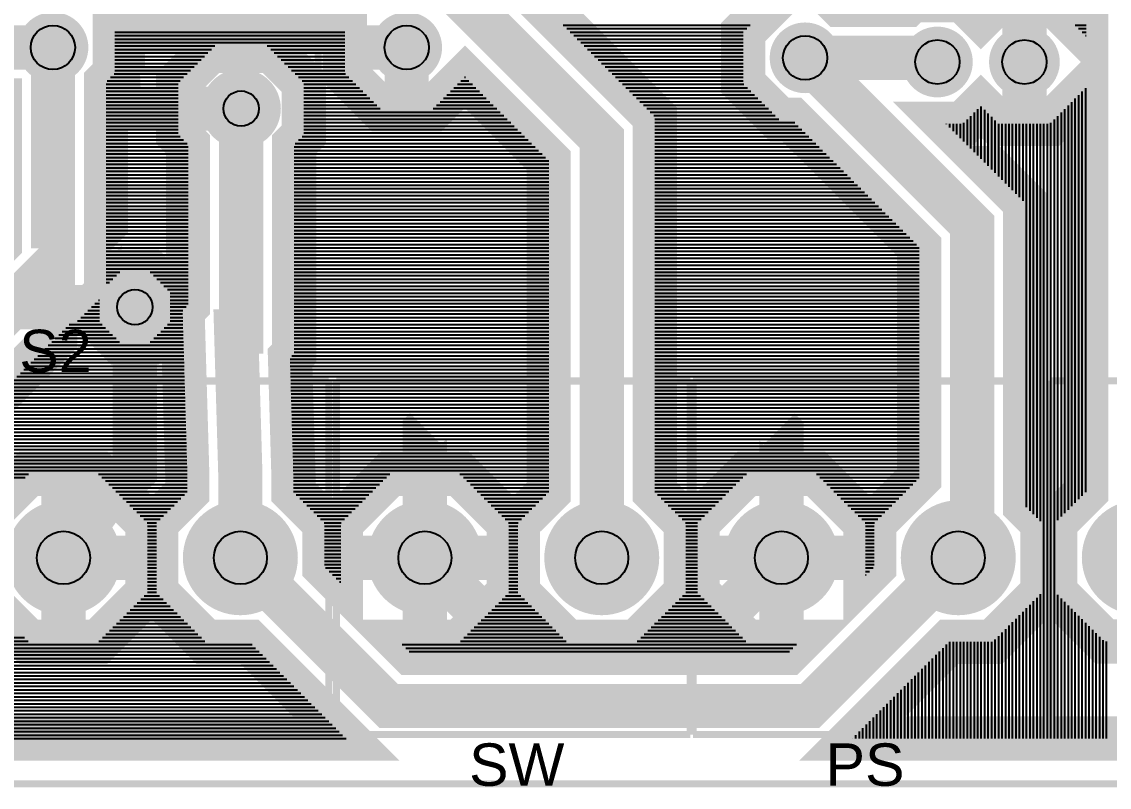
# Model space of a CAD drawing. Header units: centimetres. Extents: x -9.9 to 7.2, y -11.4 to -3.5.
# Drawn here: x 1.27 to 4.394, y -11.4 to -9.2 of the extents above; entities that cross this region are included whole.
import ezdxf

# ---------------------------------------------------------------- set-up
doc = ezdxf.new("R2010")
doc.units = ezdxf.units.CM
doc.layers.get('0').update_dxf_attribs({"linetype": 'CONTINUOUS'})

# ---------------------------------------------------------------- blocks, each defined once
blk = doc.blocks.new('EPAD')
at = {"const_width": 0.5}
blk.add_lwpolyline([(-0.25, 0, 1), (0.25, 0, 1)], format="xyb", close=True, dxfattribs=at)

msp = doc.modelspace()

# ---------------------------------------------------------------- linework, layer by layer
for points, const_width in [([(-2.25, -6.25), (-1.148277, -7.351723), (-0.998466, -7.351723), (0.416217, -8.766406), (0.416217, -9.266413), (1.170134, -10.02033), (1.59512, -10.02033)], 0.127), ([(2.936, -10.740701), (2.936, -9.536), (2.47263, -9.07263), (0.968551, -9.07263), (-0.025362, -8.078717), (-0.577537, -8.078717)], 0.127), ([(4.327601, -8.373845), (4.327601, -9.242155), (4.223647, -9.138201), (4.076353, -9.138201), (4.025, -9.189554), (3.973647, -9.138201), (3.826353, -9.138201), (3.812953, -9.151601), (3.619047, -9.151601), (3.593647, -9.126201)], 0.127), ([(1.514224, -8.47652), (1.55, -9.45), (1.9, -9.45)], 0.127), ([(1.034399, -10.441826), (1.408847, -10.067378), (1.422847, -10.067378), (1.49352, -9.996705), (1.49352, -10.062414), (1.553036, -10.12193), (1.637204, -10.12193), (1.69672, -10.062414), (1.69672, -9.978246), (1.637204, -9.91873), (1.553036, -9.91873), (1.512121, -9.959645), (1.512121, -9.373325), (1.537521, -9.347925), (1.537521, -9.225029), (2.197923, -9.225029), (2.197923, -9.347925), (2.302075, -9.452077), (2.449369, -9.452077), (2.542961, -9.358485), (2.783601, -9.599125), (2.783601, -10.551852), (2.694701, -10.640752), (2.694701, -10.84065), (2.836051, -10.982), (3.035949, -10.982), (3.177299, -10.84065), (3.177299, -10.640752), (3.088399, -10.551852), (3.088399, -9.472875), (2.535755, -8.920231)], 0.127), ([(1.359722, -9.274278), (0.896986, -9.274278), (0.607354, -8.984646)], 0.127), ([(3.446353, -9.126201), (3.342201, -9.230353), (3.342201, -9.377647), (3.446353, -9.481799), (3.482275, -9.481799), (3.847601, -9.847125), (3.847601, -10.511852), (3.718701, -10.640752), (3.718701, -10.766476), (3.693299, -10.791878), (3.693299, -10.640752), (3.551949, -10.499402), (3.352051, -10.499402), (3.210701, -10.640752), (3.210701, -10.84065), (3.352051, -10.982), (3.503177, -10.982), (3.470971, -11.014206), (2.387029, -11.014206), (2.354823, -10.982), (2.527949, -10.982), (2.669299, -10.84065), (2.669299, -10.640752), (2.527949, -10.499402), (2.328051, -10.499402), (2.186701, -10.640752), (2.186701, -10.813878), (2.139299, -10.766476), (2.139299, -10.640752), (2.050399, -10.551852), (2.050399, -10.500502), (2.040644, -10.165581), (2.052399, -10.153826), (2.052399, -9.552639), (2.080339, -9.524699), (2.080339, -9.375301), (1.974699, -9.269661), (1.825301, -9.269661), (1.719661, -9.375301), (1.719661, -9.524699), (1.747601, -9.552639), (1.747601, -10.014458), (1.73179, -10.030736), (1.745601, -10.504905), (1.745601, -10.551852), (1.656701, -10.640752), (1.656701, -10.84065), (1.798051, -10.982), (1.923775, -10.982), (2.201775, -11.26), (-9.74, -11.26)], 0.127), ([(4.15, -9.138201), (4.15, -9.316)], 0.127), ([(1.359722, -9.274278), (1.359722, -9.914979), (1.345722, -9.914979), (0.882, -10.378701), (0.882, -10.740701)], 0.127), ([(1.613722, -9.337778), (2.121722, -9.337778), (2.121722, -9.210778), (1.613722, -9.210778), (1.613722, -9.337778)], 0.02032), ([(1.613722, -9.337778), (2.121722, -9.337778), (2.121722, -9.210778), (1.613722, -9.210778), (1.613722, -9.337778)], 0.02032), ([(2.197923, -9.274278), (2.375722, -9.274278)], 0.127), ([(2.375722, -9.452077), (2.375722, -9.274278)], 0.127), ([(3.52, -9.304), (4, -9.784), (4, -10.700701), (3.96, -10.740701)], 0.127), ([(3.9, -9.316), (3.888, -9.304), (3.52, -9.304)], 0.127), ([(6.96, -11.26), (3.656225, -11.26), (3.934225, -10.982), (4.059949, -10.982), (4.201299, -10.84065), (4.201299, -10.640752), (4.152399, -10.591852), (4.152399, -9.720875), (3.925323, -9.493799), (3.973647, -9.493799), (4.025, -9.442446), (4.076353, -9.493799), (4.223647, -9.493799), (4.327601, -9.389845), (4.327601, -10.551151), (4.238701, -10.640051), (4.238701, -10.839949), (4.380051, -10.981299), (4.579949, -10.981299)], 0.127), ([(1.486722, -9.274278), (1.613722, -9.274278)], 0.02032), ([(1.486722, -9.274278), (1.613722, -9.274278)], 0.02032), ([(2.121722, -9.274278), (2.248722, -9.274278)], 0.02032), ([(2.121722, -9.274278), (2.248722, -9.274278)], 0.02032), ([(4.15, -9.493799), (4.15, -9.316)], 0.127), ([(0.833861, -9.426677), (1.207323, -9.426677), (1.207323, -9.837854), (0.729601, -10.315576)], 0.127), ([(1.9, -9.45), (1.9, -10.090701), (1.886, -10.090701), (1.898, -10.502701), (1.898, -10.740701)], 0.127), ([(1.59512, -10.02033), (1.59512, -10.491891), (1.49871, -10.588301), (1.39, -10.740701)], 0.127), ([(2.152, -10.232701), (0.628, -10.232701)], 0.02032), ([(2.152, -10.232701), (0.628, -10.232701)], 0.02032), ([(2.152, -10.232701), (2.152, -11.248701)], 0.02032), ([(2.152, -10.232701), (2.152, -11.248701)], 0.02032), ([(2.174, -11.248701), (2.174, -10.232701)], 0.02032), ([(3.19, -10.232701), (2.174, -10.232701)], 0.02032), ([(2.174, -11.248701), (2.174, -10.232701)], 0.02032), ([(3.19, -10.232701), (2.174, -10.232701)], 0.02032), ([(3.19, -11.248701), (3.19, -10.232701)], 0.02032), ([(3.19, -11.248701), (3.19, -10.232701)], 0.02032), ([(3.198, -11.248701), (3.198, -10.232701)], 0.02032), ([(4.214, -10.232701), (3.198, -10.232701)], 0.02032), ([(3.198, -11.248701), (3.198, -10.232701)], 0.02032), ([(4.214, -10.232701), (3.198, -10.232701)], 0.02032), ([(4.214, -11.248701), (4.214, -10.232701)], 0.02032), ([(4.214, -11.248701), (4.214, -10.232701)], 0.02032), ([(4.226, -10.232), (4.226, -11.248)], 0.02032), ([(4.226, -10.232), (5.242, -10.232)], 0.02032), ([(4.226, -10.232), (4.226, -11.248)], 0.02032), ([(4.226, -10.232), (5.242, -10.232)], 0.02032), ([(2.428, -10.740701), (2.428, -10.372), (2.43, -10.37)], 0.127), ([(2.428, -10.740701), (2.687401, -11.000102), (3.192599, -11.000102), (3.452, -10.740701), (3.452, -10.377481), (3.44542, -10.370901)], 0.127), ([(1.290051, -10.982), (1.489949, -10.982), (1.631299, -10.84065), (1.631299, -10.640752), (1.489949, -10.499402), (1.290051, -10.499402), (1.148701, -10.640752), (1.148701, -10.84065), (1.290051, -10.982)], 0.127), ([(1.39, -10.499402), (1.39, -10.740701)], 0.127), ([(2.428, -10.499402), (2.428, -10.740701)], 0.127), ([(3.452, -10.499402), (3.452, -10.740701)], 0.127), ([(1.148701, -10.740701), (1.39, -10.740701)], 0.127), ([(1.631299, -10.740701), (1.39, -10.740701)], 0.127), ([(1.39, -10.982), (1.39, -10.740701)], 0.127), ([(1.898, -10.740701), (2.323904, -11.166605), (3.534096, -11.166605), (3.96, -10.740701)], 0.127), ([(2.186701, -10.740701), (2.428, -10.740701)], 0.127), ([(2.669299, -10.740701), (2.428, -10.740701)], 0.127), ([(2.428, -10.982), (2.428, -10.740701)], 0.127), ([(3.210701, -10.740701), (3.452, -10.740701)], 0.127), ([(3.693299, -10.740701), (3.452, -10.740701)], 0.127), ([(3.452, -10.982), (3.452, -10.740701)], 0.127), ([(0.628, -11.248701), (2.152, -11.248701)], 0.02032), ([(0.628, -11.248701), (2.152, -11.248701)], 0.02032), ([(3.19, -11.248701), (2.174, -11.248701)], 0.02032), ([(3.19, -11.248701), (2.174, -11.248701)], 0.02032), ([(4.214, -11.248701), (3.198, -11.248701)], 0.02032), ([(4.214, -11.248701), (3.198, -11.248701)], 0.02032), ([(4.226, -11.248), (5.242, -11.248)], 0.02032), ([(4.226, -11.248), (5.242, -11.248)], 0.02032), ([(-9.69, -11.39), (6.99, -11.39)], 0.02032), ([(-9.69, -11.39), (6.99, -11.39)], 0.02032)]:
    msp.add_lwpolyline(points, dxfattribs=dict(const_width=const_width))
for points in [[(2.825524, -9.21), (3.362554, -9.21)], [(4.295446, -9.21), (4.327601, -9.21)], [(1.537521, -9.23), (2.197923, -9.23)], [(1.537521, -9.24), (2.197923, -9.24)], [(2.835524, -9.22), (3.352554, -9.22)], [(2.845524, -9.23), (3.342554, -9.23)], [(2.855524, -9.24), (3.342201, -9.24)], [(4.305446, -9.22), (4.327601, -9.22)], [(4.315446, -9.23), (4.327601, -9.23)], [(4.325446, -9.24), (4.327601, -9.24)], [(1.537521, -9.25), (2.197923, -9.25)], [(1.537521, -9.26), (2.197923, -9.26)], [(1.537521, -9.27), (1.824962, -9.27)], [(1.975038, -9.27), (2.197923, -9.27)], [(2.865524, -9.25), (3.342201, -9.25)], [(2.875524, -9.26), (3.342201, -9.26)], [(2.885524, -9.27), (3.342201, -9.27)], [(1.537521, -9.28), (1.814962, -9.28)], [(1.537521, -9.29), (1.804962, -9.29)], [(1.537521, -9.3), (1.794962, -9.3)], [(1.985038, -9.28), (2.197923, -9.28)], [(1.995038, -9.29), (2.197923, -9.29)], [(2.005038, -9.3), (2.197923, -9.3)], [(2.895524, -9.28), (3.342201, -9.28)], [(2.905524, -9.29), (3.342201, -9.29)], [(2.915524, -9.3), (3.342201, -9.3)], [(1.537521, -9.31), (1.784962, -9.31)], [(1.537521, -9.32), (1.774962, -9.32)], [(1.537521, -9.33), (1.764962, -9.33)], [(2.015038, -9.31), (2.197923, -9.31)], [(2.025038, -9.32), (2.197923, -9.32)], [(2.035038, -9.33), (2.197923, -9.33)], [(2.925524, -9.31), (3.342201, -9.31)], [(2.935524, -9.32), (3.342201, -9.32)], [(2.945524, -9.33), (3.342201, -9.33)], [(1.515446, -9.37), (1.724962, -9.37)], [(1.525446, -9.36), (1.734962, -9.36)], [(1.535446, -9.35), (1.744962, -9.35)], [(1.537521, -9.34), (1.754962, -9.34)], [(2.045038, -9.34), (2.197923, -9.34)], [(2.055038, -9.35), (2.199998, -9.35)], [(2.065038, -9.36), (2.209998, -9.36)], [(2.075038, -9.37), (2.219998, -9.37)], [(2.531446, -9.37), (2.554476, -9.37)], [(2.541446, -9.36), (2.544476, -9.36)], [(2.955524, -9.34), (3.342201, -9.34)], [(2.965524, -9.35), (3.342201, -9.35)], [(2.975524, -9.36), (3.342201, -9.36)], [(2.985524, -9.37), (3.342201, -9.37)], [(1.512121, -9.38), (1.719661, -9.38)], [(1.512121, -9.39), (1.719661, -9.39)], [(1.512121, -9.4), (1.719661, -9.4)], [(2.080339, -9.38), (2.229998, -9.38)], [(2.080339, -9.39), (2.239998, -9.39)], [(2.080339, -9.4), (2.249998, -9.4)], [(2.501446, -9.4), (2.584476, -9.4)], [(2.511446, -9.39), (2.574476, -9.39)], [(2.521446, -9.38), (2.564476, -9.38)], [(2.995524, -9.38), (3.344554, -9.38)], [(3.005524, -9.39), (3.354554, -9.39)], [(3.015524, -9.4), (3.364554, -9.4)], [(4.316225, -10.562527), (4.316225, -9.401221)], [(4.326225, -10.552527), (4.326225, -9.391221)], [(1.512121, -9.41), (1.719661, -9.41)], [(1.512121, -9.42), (1.719661, -9.42)], [(1.512121, -9.43), (1.719661, -9.43)], [(2.080339, -9.41), (2.259998, -9.41)], [(2.080339, -9.42), (2.269998, -9.42)], [(2.080339, -9.43), (2.279998, -9.43)], [(2.471446, -9.43), (2.614476, -9.43)], [(2.481446, -9.42), (2.604476, -9.42)], [(2.491446, -9.41), (2.594476, -9.41)], [(3.025524, -9.41), (3.374554, -9.41)], [(3.035524, -9.42), (3.384554, -9.42)], [(3.045524, -9.43), (3.394554, -9.43)], [(4.286225, -10.592527), (4.286225, -9.431221)], [(4.296225, -10.582527), (4.296225, -9.421221)], [(4.306225, -10.572527), (4.306225, -9.411221)], [(1.512121, -9.44), (1.719661, -9.44)], [(1.512121, -9.45), (1.719661, -9.45)], [(1.512121, -9.46), (1.719661, -9.46)], [(2.080339, -9.44), (2.289998, -9.44)], [(2.080339, -9.45), (2.299998, -9.45)], [(2.080339, -9.46), (2.644476, -9.46)], [(2.451446, -9.45), (2.634476, -9.45)], [(2.461446, -9.44), (2.624476, -9.44)], [(3.055524, -9.44), (3.404554, -9.44)], [(3.065524, -9.45), (3.414554, -9.45)], [(3.075524, -9.46), (3.424554, -9.46)], [(4.006225, -9.574701), (4.006225, -9.461221)], [(4.016225, -9.584701), (4.016225, -9.451221)], [(4.026225, -9.594701), (4.026225, -9.443671)], [(4.036225, -9.604701), (4.036225, -9.453671)], [(4.046225, -9.614701), (4.046225, -9.463671)], [(4.256225, -10.622527), (4.256225, -9.461221)], [(4.266225, -10.612527), (4.266225, -9.451221)], [(4.276225, -10.602527), (4.276225, -9.441221)], [(1.512121, -9.47), (1.719661, -9.47)], [(1.512121, -9.48), (1.719661, -9.48)], [(1.512121, -9.49), (1.719661, -9.49)], [(2.080339, -9.47), (2.654476, -9.47)], [(2.080339, -9.48), (2.664476, -9.48)], [(2.080339, -9.49), (2.674476, -9.49)], [(3.085524, -9.47), (3.434554, -9.47)], [(3.088399, -9.48), (3.444554, -9.48)], [(3.088399, -9.49), (3.490476, -9.49)], [(3.926225, -9.494701), (3.926225, -9.493799)], [(3.936225, -9.504701), (3.936225, -9.493799)], [(3.946225, -9.514701), (3.946225, -9.493799)], [(3.956225, -9.524701), (3.956225, -9.493799)], [(3.966225, -9.534701), (3.966225, -9.493799)], [(3.976225, -9.544701), (3.976225, -9.491221)], [(3.986225, -9.554701), (3.986225, -9.481221)], [(3.996225, -9.564701), (3.996225, -9.471221)], [(4.056225, -9.624701), (4.056225, -9.473671)], [(4.066225, -9.634701), (4.066225, -9.483671)], [(4.076225, -9.644701), (4.076225, -9.493671)], [(4.086225, -9.654701), (4.086225, -9.493799)], [(4.096225, -9.664701), (4.096225, -9.493799)], [(4.106225, -9.674701), (4.106225, -9.493799)], [(4.116225, -9.684701), (4.116225, -9.493799)], [(4.126225, -9.694701), (4.126225, -9.493799)], [(4.136225, -9.704701), (4.136225, -9.493799)], [(4.146225, -9.714701), (4.146225, -9.493799)], [(4.156225, -10.595678), (4.156225, -9.493799)], [(4.166225, -10.605678), (4.166225, -9.493799)], [(4.176225, -10.615678), (4.176225, -9.493799)], [(4.186225, -10.625678), (4.186225, -9.493799)], [(4.196225, -10.635678), (4.196225, -9.493799)], [(4.206225, -11.26), (4.206225, -9.493799)], [(4.216225, -11.26), (4.216225, -9.493799)], [(4.226225, -11.26), (4.226225, -9.491221)], [(4.236225, -11.26), (4.236225, -9.481221)], [(4.246225, -10.632527), (4.246225, -9.471221)], [(1.512121, -9.5), (1.719661, -9.5)], [(1.512121, -9.51), (1.719661, -9.51)], [(1.512121, -9.52), (1.719661, -9.52)], [(2.080339, -9.5), (2.684476, -9.5)], [(2.080339, -9.51), (2.694476, -9.51)], [(2.080339, -9.52), (2.704476, -9.52)], [(3.088399, -9.5), (3.500476, -9.5)], [(3.088399, -9.51), (3.510476, -9.51)], [(3.088399, -9.52), (3.520476, -9.52)], [(1.512121, -9.53), (1.724962, -9.53)], [(1.512121, -9.54), (1.734962, -9.54)], [(1.512121, -9.55), (1.744962, -9.55)], [(2.055038, -9.55), (2.734476, -9.55)], [(2.065038, -9.54), (2.724476, -9.54)], [(2.075038, -9.53), (2.714476, -9.53)], [(3.088399, -9.53), (3.530476, -9.53)], [(3.088399, -9.54), (3.540476, -9.54)], [(3.088399, -9.55), (3.550476, -9.55)], [(1.512121, -9.56), (1.747601, -9.56)], [(1.512121, -9.57), (1.747601, -9.57)], [(1.512121, -9.58), (1.747601, -9.58)], [(2.052399, -9.56), (2.744476, -9.56)], [(2.052399, -9.57), (2.754476, -9.57)], [(2.052399, -9.58), (2.764476, -9.58)], [(3.088399, -9.56), (3.560476, -9.56)], [(3.088399, -9.57), (3.570476, -9.57)], [(3.088399, -9.58), (3.580476, -9.58)], [(1.512121, -9.59), (1.747601, -9.59)], [(1.512121, -9.6), (1.747601, -9.6)], [(1.512121, -9.61), (1.747601, -9.61)], [(1.512121, -9.62), (1.747601, -9.62)], [(2.052399, -9.59), (2.774476, -9.59)], [(2.052399, -9.6), (2.783601, -9.6)], [(2.052399, -9.61), (2.783601, -9.61)], [(2.052399, -9.62), (2.783601, -9.62)], [(3.088399, -9.59), (3.590476, -9.59)], [(3.088399, -9.6), (3.600476, -9.6)], [(3.088399, -9.61), (3.610476, -9.61)], [(3.088399, -9.62), (3.620476, -9.62)], [(1.512121, -9.63), (1.747601, -9.63)], [(1.512121, -9.64), (1.747601, -9.64)], [(1.512121, -9.65), (1.747601, -9.65)], [(2.052399, -9.63), (2.783601, -9.63)], [(2.052399, -9.64), (2.783601, -9.64)], [(2.052399, -9.65), (2.783601, -9.65)], [(3.088399, -9.63), (3.630476, -9.63)], [(3.088399, -9.64), (3.640476, -9.64)], [(3.088399, -9.65), (3.650476, -9.65)], [(1.512121, -9.66), (1.747601, -9.66)], [(1.512121, -9.67), (1.747601, -9.67)], [(1.512121, -9.68), (1.747601, -9.68)], [(2.052399, -9.66), (2.783601, -9.66)], [(2.052399, -9.67), (2.783601, -9.67)], [(2.052399, -9.68), (2.783601, -9.68)], [(3.088399, -9.66), (3.660476, -9.66)], [(3.088399, -9.67), (3.670476, -9.67)], [(3.088399, -9.68), (3.680476, -9.68)], [(1.512121, -9.69), (1.747601, -9.69)], [(1.512121, -9.7), (1.747601, -9.7)], [(1.512121, -9.71), (1.747601, -9.71)], [(2.052399, -9.69), (2.783601, -9.69)], [(2.052399, -9.7), (2.783601, -9.7)], [(2.052399, -9.71), (2.783601, -9.71)], [(3.088399, -9.69), (3.690476, -9.69)], [(3.088399, -9.7), (3.700476, -9.7)], [(3.088399, -9.71), (3.710476, -9.71)], [(1.512121, -9.72), (1.747601, -9.72)], [(1.512121, -9.73), (1.747601, -9.73)], [(1.512121, -9.74), (1.747601, -9.74)], [(2.052399, -9.72), (2.783601, -9.72)], [(2.052399, -9.73), (2.783601, -9.73)], [(2.052399, -9.74), (2.783601, -9.74)], [(3.088399, -9.72), (3.720476, -9.72)], [(3.088399, -9.73), (3.730476, -9.73)], [(3.088399, -9.74), (3.740476, -9.74)], [(1.512121, -9.75), (1.747601, -9.75)], [(1.512121, -9.76), (1.747601, -9.76)], [(1.512121, -9.77), (1.747601, -9.77)], [(2.052399, -9.75), (2.783601, -9.75)], [(2.052399, -9.76), (2.783601, -9.76)], [(2.052399, -9.77), (2.783601, -9.77)], [(3.088399, -9.75), (3.750476, -9.75)], [(3.088399, -9.76), (3.760476, -9.76)], [(3.088399, -9.77), (3.770476, -9.77)], [(1.512121, -9.78), (1.747601, -9.78)], [(1.512121, -9.79), (1.747601, -9.79)], [(1.512121, -9.8), (1.747601, -9.8)], [(2.052399, -9.78), (2.783601, -9.78)], [(2.052399, -9.79), (2.783601, -9.79)], [(2.052399, -9.8), (2.783601, -9.8)], [(3.088399, -9.78), (3.780476, -9.78)], [(3.088399, -9.79), (3.790476, -9.79)], [(3.088399, -9.8), (3.800476, -9.8)], [(1.512121, -9.81), (1.747601, -9.81)], [(1.512121, -9.82), (1.747601, -9.82)], [(1.512121, -9.83), (1.747601, -9.83)], [(2.052399, -9.81), (2.783601, -9.81)], [(2.052399, -9.82), (2.783601, -9.82)], [(2.052399, -9.83), (2.783601, -9.83)], [(3.088399, -9.81), (3.810476, -9.81)], [(3.088399, -9.82), (3.820476, -9.82)], [(3.088399, -9.83), (3.830476, -9.83)], [(1.512121, -9.84), (1.747601, -9.84)], [(1.512121, -9.85), (1.747601, -9.85)], [(1.512121, -9.86), (1.747601, -9.86)], [(1.512121, -9.87), (1.747601, -9.87)], [(2.052399, -9.84), (2.783601, -9.84)], [(2.052399, -9.85), (2.783601, -9.85)], [(2.052399, -9.86), (2.783601, -9.86)], [(2.052399, -9.87), (2.783601, -9.87)], [(3.088399, -9.84), (3.840476, -9.84)], [(3.088399, -9.85), (3.847601, -9.85)], [(3.088399, -9.86), (3.847601, -9.86)], [(3.088399, -9.87), (3.847601, -9.87)], [(1.512121, -9.88), (1.747601, -9.88)], [(1.512121, -9.89), (1.747601, -9.89)], [(1.512121, -9.9), (1.747601, -9.9)], [(2.052399, -9.88), (2.783601, -9.88)], [(2.052399, -9.89), (2.783601, -9.89)], [(2.052399, -9.9), (2.783601, -9.9)], [(3.088399, -9.88), (3.847601, -9.88)], [(3.088399, -9.89), (3.847601, -9.89)], [(3.088399, -9.9), (3.847601, -9.9)], [(1.512121, -9.91), (1.747601, -9.91)], [(1.512121, -9.92), (1.551766, -9.92)], [(1.512121, -9.93), (1.541766, -9.93)], [(1.638474, -9.92), (1.747601, -9.92)], [(1.648474, -9.93), (1.747601, -9.93)], [(2.052399, -9.91), (2.783601, -9.91)], [(2.052399, -9.92), (2.783601, -9.92)], [(2.052399, -9.93), (2.783601, -9.93)], [(3.088399, -9.91), (3.847601, -9.91)], [(3.088399, -9.92), (3.847601, -9.92)], [(3.088399, -9.93), (3.847601, -9.93)], [(1.512121, -9.94), (1.531766, -9.94)], [(1.512121, -9.95), (1.521766, -9.95)], [(1.658474, -9.94), (1.747601, -9.94)], [(1.668474, -9.95), (1.747601, -9.95)], [(1.678474, -9.96), (1.747601, -9.96)], [(2.052399, -9.94), (2.783601, -9.94)], [(2.052399, -9.95), (2.783601, -9.95)], [(2.052399, -9.96), (2.783601, -9.96)], [(3.088399, -9.94), (3.847601, -9.94)], [(3.088399, -9.95), (3.847601, -9.95)], [(3.088399, -9.96), (3.847601, -9.96)], [(1.688474, -9.97), (1.747601, -9.97)], [(1.69672, -9.98), (1.747601, -9.98)], [(1.69672, -9.99), (1.747601, -9.99)], [(2.052399, -9.97), (2.783601, -9.97)], [(2.052399, -9.98), (2.783601, -9.98)], [(2.052399, -9.99), (2.783601, -9.99)], [(3.088399, -9.97), (3.847601, -9.97)], [(3.088399, -9.98), (3.847601, -9.98)], [(3.088399, -9.99), (3.847601, -9.99)], [(1.470225, -10.02), (1.49352, -10.02)], [(1.480225, -10.01), (1.49352, -10.01)], [(1.490225, -10), (1.49352, -10)], [(1.69672, -10), (1.747601, -10)], [(1.69672, -10.01), (1.747601, -10.01)], [(1.69672, -10.02), (1.742217, -10.02)], [(2.052399, -10), (2.783601, -10)], [(2.052399, -10.01), (2.783601, -10.01)], [(2.052399, -10.02), (2.783601, -10.02)], [(3.088399, -10), (3.847601, -10)], [(3.088399, -10.01), (3.847601, -10.01)], [(3.088399, -10.02), (3.847601, -10.02)], [(1.440225, -10.05), (1.49352, -10.05)], [(1.450225, -10.04), (1.49352, -10.04)], [(1.460225, -10.03), (1.49352, -10.03)], [(1.69672, -10.03), (1.732504, -10.03)], [(1.69672, -10.04), (1.732059, -10.04)], [(1.69672, -10.05), (1.732351, -10.05)], [(2.052399, -10.03), (2.783601, -10.03)], [(2.052399, -10.04), (2.783601, -10.04)], [(2.052399, -10.05), (2.783601, -10.05)], [(3.088399, -10.03), (3.847601, -10.03)], [(3.088399, -10.04), (3.847601, -10.04)], [(3.088399, -10.05), (3.847601, -10.05)], [(1.396225, -10.08), (1.511106, -10.08)], [(1.406225, -10.07), (1.501106, -10.07)], [(1.430225, -10.06), (1.49352, -10.06)], [(1.679134, -10.08), (1.733224, -10.08)], [(1.689134, -10.07), (1.732933, -10.07)], [(1.69672, -10.06), (1.732642, -10.06)], [(2.052399, -10.06), (2.783601, -10.06)], [(2.052399, -10.07), (2.783601, -10.07)], [(2.052399, -10.08), (2.783601, -10.08)], [(3.088399, -10.06), (3.847601, -10.06)], [(3.088399, -10.07), (3.847601, -10.07)], [(3.088399, -10.08), (3.847601, -10.08)], [(1.356225, -10.12), (1.551106, -10.12)], [(1.366225, -10.11), (1.541106, -10.11)], [(1.376225, -10.1), (1.531106, -10.1)], [(1.386225, -10.09), (1.521106, -10.09)], [(1.639134, -10.12), (1.734389, -10.12)], [(1.649134, -10.11), (1.734098, -10.11)], [(1.659134, -10.1), (1.733807, -10.1)], [(1.669134, -10.09), (1.733516, -10.09)], [(2.052399, -10.09), (2.783601, -10.09)], [(2.052399, -10.1), (2.783601, -10.1)], [(2.052399, -10.11), (2.783601, -10.11)], [(2.052399, -10.12), (2.783601, -10.12)], [(3.088399, -10.09), (3.847601, -10.09)], [(3.088399, -10.1), (3.847601, -10.1)], [(3.088399, -10.11), (3.847601, -10.11)], [(3.088399, -10.12), (3.847601, -10.12)], [(1.326225, -10.15), (1.735263, -10.15)], [(1.336225, -10.14), (1.734972, -10.14)], [(1.346225, -10.13), (1.734681, -10.13)], [(2.052399, -10.13), (2.783601, -10.13)], [(2.052399, -10.14), (2.783601, -10.14)], [(2.052399, -10.15), (2.783601, -10.15)], [(3.088399, -10.13), (3.847601, -10.13)], [(3.088399, -10.14), (3.847601, -10.14)], [(3.088399, -10.15), (3.847601, -10.15)], [(1.296225, -10.18), (1.736137, -10.18)], [(1.306225, -10.17), (1.735846, -10.17)], [(1.316225, -10.16), (1.735555, -10.16)], [(2.040772, -10.17), (2.783601, -10.17)], [(2.041063, -10.18), (2.783601, -10.18)], [(2.046225, -10.16), (2.783601, -10.16)], [(3.088399, -10.16), (3.847601, -10.16)], [(3.088399, -10.17), (3.847601, -10.17)], [(3.088399, -10.18), (3.847601, -10.18)], [(1.266225, -10.21), (1.737011, -10.21)], [(1.276225, -10.2), (1.73672, -10.2)], [(1.286225, -10.19), (1.736428, -10.19)], [(2.041355, -10.19), (2.783601, -10.19)], [(2.041646, -10.2), (2.783601, -10.2)], [(2.041937, -10.21), (2.783601, -10.21)], [(3.088399, -10.19), (3.847601, -10.19)], [(3.088399, -10.2), (3.847601, -10.2)], [(3.088399, -10.21), (3.847601, -10.21)], [(1.236225, -10.24), (1.737885, -10.24)], [(1.246225, -10.23), (1.737593, -10.23)], [(1.256225, -10.22), (1.737302, -10.22)], [(2.042229, -10.22), (2.783601, -10.22)], [(2.04252, -10.23), (2.783601, -10.23)], [(2.042811, -10.24), (2.783601, -10.24)], [(3.088399, -10.22), (3.847601, -10.22)], [(3.088399, -10.23), (3.847601, -10.23)], [(3.088399, -10.24), (3.847601, -10.24)], [(1.206225, -10.27), (1.738758, -10.27)], [(1.216225, -10.26), (1.738467, -10.26)], [(1.226225, -10.25), (1.738176, -10.25)], [(2.043102, -10.25), (2.783601, -10.25)], [(2.043394, -10.26), (2.783601, -10.26)], [(2.043685, -10.27), (2.783601, -10.27)], [(3.088399, -10.25), (3.847601, -10.25)], [(3.088399, -10.26), (3.847601, -10.26)], [(3.088399, -10.27), (3.847601, -10.27)], [(1.176225, -10.3), (1.739632, -10.3)], [(1.186225, -10.29), (1.739341, -10.29)], [(1.196225, -10.28), (1.73905, -10.28)], [(2.043976, -10.28), (2.783601, -10.28)], [(2.044267, -10.29), (2.783601, -10.29)], [(2.044559, -10.3), (2.783601, -10.3)], [(3.088399, -10.28), (3.847601, -10.28)], [(3.088399, -10.29), (3.847601, -10.29)], [(3.088399, -10.3), (3.847601, -10.3)], [(1.146225, -10.33), (1.740506, -10.33)], [(1.156225, -10.32), (1.740215, -10.32)], [(1.166225, -10.31), (1.739924, -10.31)], [(2.04485, -10.31), (2.783601, -10.31)], [(2.045141, -10.32), (2.783601, -10.32)], [(2.045432, -10.33), (2.783601, -10.33)], [(3.088399, -10.31), (3.847601, -10.31)], [(3.088399, -10.32), (3.847601, -10.32)], [(3.088399, -10.33), (3.847601, -10.33)], [(1.106225, -10.37), (1.741671, -10.37)], [(1.116225, -10.36), (1.74138, -10.36)], [(1.126225, -10.35), (1.741089, -10.35)], [(1.136225, -10.34), (1.740797, -10.34)], [(2.045724, -10.34), (2.783601, -10.34)], [(2.046015, -10.35), (2.783601, -10.35)], [(2.046306, -10.36), (2.783601, -10.36)], [(2.046597, -10.37), (2.783601, -10.37)], [(3.088399, -10.34), (3.847601, -10.34)], [(3.088399, -10.35), (3.847601, -10.35)], [(3.088399, -10.36), (3.847601, -10.36)], [(3.088399, -10.37), (3.847601, -10.37)], [(1.076225, -10.4), (1.742545, -10.4)], [(1.086225, -10.39), (1.742254, -10.39)], [(1.096225, -10.38), (1.741962, -10.38)], [(2.046889, -10.38), (2.783601, -10.38)], [(2.04718, -10.39), (2.783601, -10.39)], [(2.047471, -10.4), (2.783601, -10.4)], [(3.088399, -10.38), (3.847601, -10.38)], [(3.088399, -10.39), (3.847601, -10.39)], [(3.088399, -10.4), (3.847601, -10.4)], [(1.046225, -10.43), (1.743419, -10.43)], [(1.056225, -10.42), (1.743127, -10.42)], [(1.066225, -10.41), (1.742836, -10.41)], [(2.047763, -10.41), (2.783601, -10.41)], [(2.048054, -10.42), (2.783601, -10.42)], [(2.048345, -10.43), (2.783601, -10.43)], [(3.088399, -10.41), (3.847601, -10.41)], [(3.088399, -10.42), (3.847601, -10.42)], [(3.088399, -10.43), (3.847601, -10.43)], [(1.034399, -10.45), (1.744001, -10.45)], [(1.034399, -10.46), (1.744293, -10.46)], [(1.036225, -10.44), (1.74371, -10.44)], [(2.048636, -10.44), (2.783601, -10.44)], [(2.048928, -10.45), (2.783601, -10.45)], [(2.049219, -10.46), (2.783601, -10.46)], [(3.088399, -10.44), (3.847601, -10.44)], [(3.088399, -10.45), (3.847601, -10.45)], [(3.088399, -10.46), (3.847601, -10.46)], [(1.034399, -10.47), (1.744584, -10.47)], [(1.034399, -10.48), (1.744875, -10.48)], [(1.034399, -10.49), (1.745166, -10.49)], [(2.04951, -10.47), (2.783601, -10.47)], [(2.049801, -10.48), (2.783601, -10.48)], [(2.050093, -10.49), (2.783601, -10.49)], [(3.088399, -10.47), (3.847601, -10.47)], [(3.088399, -10.48), (3.847601, -10.48)], [(3.088399, -10.49), (3.847601, -10.49)], [(1.034399, -10.5), (1.289453, -10.5)], [(1.034399, -10.51), (1.279453, -10.51)], [(1.490547, -10.5), (1.745458, -10.5)], [(1.500547, -10.51), (1.745601, -10.51)], [(1.510547, -10.52), (1.745601, -10.52)], [(2.050384, -10.5), (2.327453, -10.5)], [(2.050399, -10.51), (2.317453, -10.51)], [(2.050399, -10.52), (2.307453, -10.52)], [(2.528547, -10.5), (2.783601, -10.5)], [(2.538547, -10.51), (2.783601, -10.51)], [(2.548547, -10.52), (2.783601, -10.52)], [(3.088399, -10.5), (3.351453, -10.5)], [(3.088399, -10.51), (3.341453, -10.51)], [(3.088399, -10.52), (3.331453, -10.52)], [(3.552547, -10.5), (3.847601, -10.5)], [(3.562547, -10.51), (3.847601, -10.51)], [(3.572547, -10.52), (3.839453, -10.52)], [(1.520547, -10.53), (1.745601, -10.53)], [(1.530547, -10.54), (1.745601, -10.54)], [(1.540547, -10.55), (1.745601, -10.55)], [(2.050399, -10.53), (2.297453, -10.53)], [(2.050399, -10.54), (2.287453, -10.54)], [(2.050399, -10.55), (2.277453, -10.55)], [(2.558547, -10.53), (2.783601, -10.53)], [(2.568547, -10.54), (2.783601, -10.54)], [(2.578547, -10.55), (2.783601, -10.55)], [(3.088399, -10.53), (3.321453, -10.53)], [(3.088399, -10.54), (3.311453, -10.54)], [(3.088399, -10.55), (3.301453, -10.55)], [(3.582547, -10.53), (3.829453, -10.53)], [(3.592547, -10.54), (3.819453, -10.54)], [(3.602547, -10.55), (3.809453, -10.55)], [(1.550547, -10.56), (1.737453, -10.56)], [(1.560547, -10.57), (1.727453, -10.57)], [(1.570547, -10.58), (1.717453, -10.58)], [(2.058547, -10.56), (2.267453, -10.56)], [(2.068547, -10.57), (2.257453, -10.57)], [(2.078547, -10.58), (2.247453, -10.58)], [(2.588547, -10.56), (2.775453, -10.56)], [(2.598547, -10.57), (2.765453, -10.57)], [(2.608547, -10.58), (2.755453, -10.58)], [(3.096547, -10.56), (3.291453, -10.56)], [(3.106547, -10.57), (3.281453, -10.57)], [(3.116547, -10.58), (3.271453, -10.58)], [(3.612547, -10.56), (3.799453, -10.56)], [(3.622547, -10.57), (3.789453, -10.57)], [(3.632547, -10.58), (3.779453, -10.58)], [(1.580547, -10.59), (1.707453, -10.59)], [(1.590547, -10.6), (1.697453, -10.6)], [(1.600547, -10.61), (1.687453, -10.61)], [(1.610547, -10.62), (1.677453, -10.62)], [(2.088547, -10.59), (2.237453, -10.59)], [(2.098547, -10.6), (2.227453, -10.6)], [(2.108547, -10.61), (2.217453, -10.61)], [(2.118547, -10.62), (2.207453, -10.62)], [(2.618547, -10.59), (2.745453, -10.59)], [(2.628547, -10.6), (2.735453, -10.6)], [(2.638547, -10.61), (2.725453, -10.61)], [(2.648547, -10.62), (2.715453, -10.62)], [(3.126547, -10.59), (3.261453, -10.59)], [(3.136547, -10.6), (3.251453, -10.6)], [(3.146547, -10.61), (3.241453, -10.61)], [(3.156547, -10.62), (3.231453, -10.62)], [(3.642547, -10.59), (3.769453, -10.59)], [(3.652547, -10.6), (3.759453, -10.6)], [(3.662547, -10.61), (3.749453, -10.61)], [(3.672547, -10.62), (3.739453, -10.62)], [(1.620547, -10.63), (1.667453, -10.63)], [(1.630547, -10.64), (1.657453, -10.64)], [(1.631299, -10.65), (1.656701, -10.65)], [(2.128547, -10.63), (2.197453, -10.63)], [(2.138547, -10.64), (2.187453, -10.64)], [(2.139299, -10.65), (2.186701, -10.65)], [(2.658547, -10.63), (2.705453, -10.63)], [(2.668547, -10.64), (2.695453, -10.64)], [(2.669299, -10.65), (2.694701, -10.65)], [(3.166547, -10.63), (3.221453, -10.63)], [(3.176547, -10.64), (3.211453, -10.64)], [(3.177299, -10.65), (3.210701, -10.65)], [(3.682547, -10.63), (3.729453, -10.63)], [(3.692547, -10.64), (3.719453, -10.64)], [(3.693299, -10.65), (3.718701, -10.65)], [(1.631299, -10.66), (1.656701, -10.66)], [(1.631299, -10.67), (1.656701, -10.67)], [(1.631299, -10.68), (1.656701, -10.68)], [(2.139299, -10.66), (2.186701, -10.66)], [(2.139299, -10.67), (2.186701, -10.67)], [(2.139299, -10.68), (2.186701, -10.68)], [(2.669299, -10.66), (2.694701, -10.66)], [(2.669299, -10.67), (2.694701, -10.67)], [(2.669299, -10.68), (2.694701, -10.68)], [(3.177299, -10.66), (3.210701, -10.66)], [(3.177299, -10.67), (3.210701, -10.67)], [(3.177299, -10.68), (3.210701, -10.68)], [(3.693299, -10.66), (3.718701, -10.66)], [(3.693299, -10.67), (3.718701, -10.67)], [(3.693299, -10.68), (3.718701, -10.68)], [(1.631299, -10.69), (1.656701, -10.69)], [(1.631299, -10.7), (1.656701, -10.7)], [(1.631299, -10.71), (1.656701, -10.71)], [(2.139299, -10.69), (2.186701, -10.69)], [(2.139299, -10.7), (2.186701, -10.7)], [(2.139299, -10.71), (2.186701, -10.71)], [(2.669299, -10.69), (2.694701, -10.69)], [(2.669299, -10.7), (2.694701, -10.7)], [(2.669299, -10.71), (2.694701, -10.71)], [(3.177299, -10.69), (3.210701, -10.69)], [(3.177299, -10.7), (3.210701, -10.7)], [(3.177299, -10.71), (3.210701, -10.71)], [(3.693299, -10.69), (3.718701, -10.69)], [(3.693299, -10.7), (3.718701, -10.7)], [(3.693299, -10.71), (3.718701, -10.71)], [(1.631299, -10.72), (1.656701, -10.72)], [(1.631299, -10.73), (1.656701, -10.73)], [(1.631299, -10.74), (1.656701, -10.74)], [(2.139299, -10.72), (2.186701, -10.72)], [(2.139299, -10.73), (2.186701, -10.73)], [(2.139299, -10.74), (2.186701, -10.74)], [(2.669299, -10.72), (2.694701, -10.72)], [(2.669299, -10.73), (2.694701, -10.73)], [(2.669299, -10.74), (2.694701, -10.74)], [(3.177299, -10.72), (3.210701, -10.72)], [(3.177299, -10.73), (3.210701, -10.73)], [(3.177299, -10.74), (3.210701, -10.74)], [(3.693299, -10.72), (3.718701, -10.72)], [(3.693299, -10.73), (3.718701, -10.73)], [(3.693299, -10.74), (3.718701, -10.74)], [(1.631299, -10.75), (1.656701, -10.75)], [(1.631299, -10.76), (1.656701, -10.76)], [(1.631299, -10.77), (1.656701, -10.77)], [(2.139299, -10.75), (2.186701, -10.75)], [(2.139299, -10.76), (2.186701, -10.76)], [(2.142823, -10.77), (2.186701, -10.77)], [(2.669299, -10.75), (2.694701, -10.75)], [(2.669299, -10.76), (2.694701, -10.76)], [(2.669299, -10.77), (2.694701, -10.77)], [(3.177299, -10.75), (3.210701, -10.75)], [(3.177299, -10.76), (3.210701, -10.76)], [(3.177299, -10.77), (3.210701, -10.77)], [(3.693299, -10.75), (3.718701, -10.75)], [(3.693299, -10.76), (3.718701, -10.76)], [(3.693299, -10.77), (3.715177, -10.77)], [(1.631299, -10.78), (1.656701, -10.78)], [(1.631299, -10.79), (1.656701, -10.79)], [(1.631299, -10.8), (1.656701, -10.8)], [(2.152823, -10.78), (2.186701, -10.78)], [(2.162823, -10.79), (2.186701, -10.79)], [(2.172823, -10.8), (2.186701, -10.8)], [(2.669299, -10.78), (2.694701, -10.78)], [(2.669299, -10.79), (2.694701, -10.79)], [(2.669299, -10.8), (2.694701, -10.8)], [(3.177299, -10.78), (3.210701, -10.78)], [(3.177299, -10.79), (3.210701, -10.79)], [(3.177299, -10.8), (3.210701, -10.8)], [(3.693299, -10.78), (3.705177, -10.78)], [(3.693299, -10.79), (3.695177, -10.79)], [(1.631299, -10.81), (1.656701, -10.81)], [(1.631299, -10.82), (1.656701, -10.82)], [(1.631299, -10.83), (1.656701, -10.83)], [(2.182823, -10.81), (2.186701, -10.81)], [(2.669299, -10.81), (2.694701, -10.81)], [(2.669299, -10.82), (2.694701, -10.82)], [(2.669299, -10.83), (2.694701, -10.83)], [(3.177299, -10.81), (3.210701, -10.81)], [(3.177299, -10.82), (3.210701, -10.82)], [(3.177299, -10.83), (3.210701, -10.83)], [(1.601949, -10.87), (1.686051, -10.87)], [(1.611949, -10.86), (1.676051, -10.86)], [(1.621949, -10.85), (1.666051, -10.85)], [(1.631299, -10.84), (1.656701, -10.84)], [(2.639949, -10.87), (2.724051, -10.87)], [(2.649949, -10.86), (2.714051, -10.86)], [(2.659949, -10.85), (2.704051, -10.85)], [(2.669299, -10.84), (2.694701, -10.84)], [(3.147949, -10.87), (3.240051, -10.87)], [(3.157949, -10.86), (3.230051, -10.86)], [(3.167949, -10.85), (3.220051, -10.85)], [(3.177299, -10.84), (3.210701, -10.84)], [(4.176225, -11.26), (4.176225, -10.865724)], [(4.186225, -11.26), (4.186225, -10.855724)], [(4.196225, -11.26), (4.196225, -10.845724)], [(4.246225, -11.26), (4.246225, -10.847473)], [(4.256225, -11.26), (4.256225, -10.857473)], [(4.266225, -11.26), (4.266225, -10.867473)], [(1.571949, -10.9), (1.716051, -10.9)], [(1.581949, -10.89), (1.706051, -10.89)], [(1.591949, -10.88), (1.696051, -10.88)], [(2.609949, -10.9), (2.754051, -10.9)], [(2.619949, -10.89), (2.744051, -10.89)], [(2.629949, -10.88), (2.734051, -10.88)], [(3.117949, -10.9), (3.270051, -10.9)], [(3.127949, -10.89), (3.260051, -10.89)], [(3.137949, -10.88), (3.250051, -10.88)], [(4.146225, -11.26), (4.146225, -10.895724)], [(4.156225, -11.26), (4.156225, -10.885724)], [(4.166225, -11.26), (4.166225, -10.875724)], [(4.276225, -11.26), (4.276225, -10.877473)], [(4.286225, -11.26), (4.286225, -10.887473)], [(4.296225, -11.26), (4.296225, -10.897473)], [(1.541949, -10.93), (1.746051, -10.93)], [(1.551949, -10.92), (1.736051, -10.92)], [(1.561949, -10.91), (1.726051, -10.91)], [(2.579949, -10.93), (2.784051, -10.93)], [(2.589949, -10.92), (2.774051, -10.92)], [(2.599949, -10.91), (2.764051, -10.91)], [(3.087949, -10.93), (3.300051, -10.93)], [(3.097949, -10.92), (3.290051, -10.92)], [(3.107949, -10.91), (3.280051, -10.91)], [(4.116225, -11.26), (4.116225, -10.925724)], [(4.126225, -11.26), (4.126225, -10.915724)], [(4.136225, -11.26), (4.136225, -10.905724)], [(4.306225, -11.26), (4.306225, -10.907473)], [(4.316225, -11.26), (4.316225, -10.917473)], [(4.326225, -11.26), (4.326225, -10.927473)], [(1.511949, -10.96), (1.776051, -10.96)], [(1.521949, -10.95), (1.766051, -10.95)], [(1.531949, -10.94), (1.756051, -10.94)], [(2.549949, -10.96), (2.814051, -10.96)], [(2.559949, -10.95), (2.804051, -10.95)], [(2.569949, -10.94), (2.794051, -10.94)], [(3.057949, -10.96), (3.330051, -10.96)], [(3.067949, -10.95), (3.320051, -10.95)], [(3.077949, -10.94), (3.310051, -10.94)], [(4.086225, -11.26), (4.086225, -10.955724)], [(4.096225, -11.26), (4.096225, -10.945724)], [(4.106225, -11.26), (4.106225, -10.935724)], [(4.336225, -11.26), (4.336225, -10.937473)], [(4.346225, -11.26), (4.346225, -10.947473)], [(4.356225, -11.26), (4.356225, -10.957473)], [(-1.719775, -10.99), (1.931775, -10.99)], [(0.983949, -10.98), (1.288051, -10.98)], [(0.993949, -10.97), (1.278051, -10.97)], [(1.491949, -10.98), (1.796051, -10.98)], [(1.501949, -10.97), (1.786051, -10.97)], [(2.362823, -10.99), (3.495177, -10.99)], [(2.529949, -10.98), (2.834051, -10.98)], [(2.539949, -10.97), (2.824051, -10.97)], [(3.037949, -10.98), (3.350051, -10.98)], [(3.047949, -10.97), (3.340051, -10.97)], [(3.926225, -11.26), (3.926225, -10.99)], [(3.936225, -11.26), (3.936225, -10.982)], [(3.946225, -11.26), (3.946225, -10.982)], [(3.956225, -11.26), (3.956225, -10.982)], [(3.966225, -11.26), (3.966225, -10.982)], [(3.976225, -11.26), (3.976225, -10.982)], [(3.986225, -11.26), (3.986225, -10.982)], [(3.996225, -11.26), (3.996225, -10.982)], [(4.006225, -11.26), (4.006225, -10.982)], [(4.016225, -11.26), (4.016225, -10.982)], [(4.026225, -11.26), (4.026225, -10.982)], [(4.036225, -11.26), (4.036225, -10.982)], [(4.046225, -11.26), (4.046225, -10.982)], [(4.056225, -11.26), (4.056225, -10.982)], [(4.066225, -11.26), (4.066225, -10.975724)], [(4.076225, -11.26), (4.076225, -10.965724)], [(4.366225, -11.26), (4.366225, -10.967473)], [(4.376225, -11.26), (4.376225, -10.977473)], [(4.386225, -11.26), (4.386225, -10.981299)], [(-1.749775, -11.02), (1.961775, -11.02)], [(-1.739775, -11.01), (1.951775, -11.01)], [(-1.729775, -11), (1.941775, -11)], [(2.372823, -11), (3.485177, -11)], [(2.382823, -11.01), (3.475177, -11.01)], [(3.896225, -11.26), (3.896225, -11.02)], [(3.906225, -11.26), (3.906225, -11.01)], [(3.916225, -11.26), (3.916225, -11)], [(-1.779775, -11.05), (1.991775, -11.05)], [(-1.769775, -11.04), (1.981775, -11.04)], [(-1.759775, -11.03), (1.971775, -11.03)], [(3.866225, -11.26), (3.866225, -11.05)], [(3.876225, -11.26), (3.876225, -11.04)], [(3.886225, -11.26), (3.886225, -11.03)], [(-1.809775, -11.08), (2.021775, -11.08)], [(-1.799775, -11.07), (2.011775, -11.07)], [(-1.789775, -11.06), (2.001775, -11.06)], [(3.836225, -11.26), (3.836225, -11.08)], [(3.846225, -11.26), (3.846225, -11.07)], [(3.856225, -11.26), (3.856225, -11.06)], [(-1.839775, -11.11), (2.051775, -11.11)], [(-1.829775, -11.1), (2.041775, -11.1)], [(-1.819775, -11.09), (2.031775, -11.09)], [(3.806225, -11.26), (3.806225, -11.11)], [(3.816225, -11.26), (3.816225, -11.1)], [(3.826225, -11.26), (3.826225, -11.09)], [(-4.602231, -11.15), (2.091775, -11.15)], [(-1.869775, -11.14), (2.081775, -11.14)], [(-1.859775, -11.13), (2.071775, -11.13)], [(-1.849775, -11.12), (2.061775, -11.12)], [(3.766225, -11.26), (3.766225, -11.15)], [(3.776225, -11.26), (3.776225, -11.14)], [(3.786225, -11.26), (3.786225, -11.13)], [(3.796225, -11.26), (3.796225, -11.12)], [(-7.557775, -11.18), (2.121775, -11.18)], [(-7.547775, -11.17), (2.111775, -11.17)], [(-6.50529, -11.16), (2.101775, -11.16)], [(3.736225, -11.26), (3.736225, -11.18)], [(3.746225, -11.26), (3.746225, -11.17)], [(3.756225, -11.26), (3.756225, -11.16)], [(-9.74, -11.2), (2.141775, -11.2)], [(-9.74, -11.21), (2.151775, -11.21)], [(-7.567775, -11.19), (2.131775, -11.19)], [(3.706225, -11.26), (3.706225, -11.21)], [(3.716225, -11.26), (3.716225, -11.2)], [(3.726225, -11.26), (3.726225, -11.19)], [(-9.74, -11.22), (2.161775, -11.22)], [(-9.74, -11.23), (2.171775, -11.23)], [(-9.74, -11.24), (2.181775, -11.24)], [(3.676225, -11.26), (3.676225, -11.24)], [(3.686225, -11.26), (3.686225, -11.23)], [(3.696225, -11.26), (3.696225, -11.22)], [(-9.74, -11.25), (2.191775, -11.25)], [(-9.74, -11.26), (2.201775, -11.26)], [(3.656225, -11.26), (3.656225, -11.26)], [(3.666225, -11.26), (3.666225, -11.25)]]:
    msp.add_lwpolyline(points)
for centre, radius in [((1.359722, -9.274278), 0.0635), ((2.375722, -9.274278), 0.0635), ((3.52, -9.304), 0.0635), ((3.9, -9.316), 0.0635), ((4.15, -9.316), 0.0635), ((1.9, -9.45), 0.0508), ((1.59512, -10.02033), 0.0508), ((1.39, -10.740701), 0.0762), ((1.898, -10.740701), 0.0762), ((2.428, -10.740701), 0.0762), ((2.936, -10.740701), 0.0762), ((3.452, -10.740701), 0.0762), ((3.96, -10.740701), 0.0762)]:
    msp.add_circle(centre, radius)

# ---------------------------------------------------------------- block references
for p, xscale, yscale in [((1.359722, -9.274278), 0.2032, 0.2032), ((2.375722, -9.274278), 0.2032, 0.2032), ((1.359722, -9.274278), 0.1778, 0.1778), ((2.375722, -9.274278), 0.1778, 0.1778), ((3.52, -9.304), 0.2032, 0.2032), ((3.9, -9.316), 0.2032, 0.2032), ((4.15, -9.316), 0.2032, 0.2032), ((3.52, -9.304), 0.1778, 0.1778), ((3.9, -9.316), 0.1778, 0.1778), ((4.15, -9.316), 0.1778, 0.1778), ((1.9, -9.45), 0.2286, 0.2286), ((1.9, -9.45), 0.1778, 0.1778), ((1.59512, -10.02033), 0.2286, 0.2286), ((1.59512, -10.02033), 0.1778, 0.1778), ((1.39, -10.740701), 0.3302, 0.3302), ((1.39, -10.740701), 0.3048, 0.3048), ((1.898, -10.740701), 0.3302, 0.3302), ((1.898, -10.740701), 0.3048, 0.3048), ((2.428, -10.740701), 0.3302, 0.3302), ((2.428, -10.740701), 0.3048, 0.3048), ((2.936, -10.740701), 0.3302, 0.3302), ((2.936, -10.740701), 0.3048, 0.3048), ((3.452, -10.740701), 0.3302, 0.3302), ((3.452, -10.740701), 0.3048, 0.3048), ((3.96, -10.740701), 0.3302, 0.3302), ((3.96, -10.740701), 0.3048, 0.3048), ((4.48, -10.74), 0.3302, 0.3302), ((4.48, -10.74), 0.3048, 0.3048)]:
    msp.add_blockref('EPAD', p, dxfattribs=dict(xscale=xscale, yscale=yscale))

# ---------------------------------------------------------------- texts
at = {"width": 1.041667}
for s, p in [('S2', (1.263, -10.207301)), ('S2', (1.263, -10.207301)), ('SW', (2.555, -11.396021)), ('SW', (2.555, -11.396021)), ('PS', (3.579, -11.396021)), ('PS', (3.579, -11.396021))]:
    msp.add_text(s, height=0.12192, dxfattribs=at).set_placement(p)

doc.saveas('drawing.dxf')
